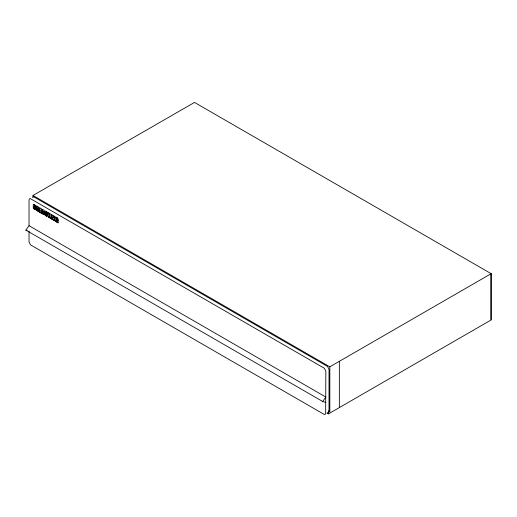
<?xml version="1.0" encoding="UTF-8"?>
<svg xmlns="http://www.w3.org/2000/svg" width="517" height="517" viewBox="0 0 517 517"><rect width="100%" height="100%" fill="white"/><g stroke="black" fill="none" stroke-linecap="round" stroke-linejoin="round"><path stroke-width="0.78" d="M42.071 211.162L41.722 208.907L39.99 207.905L39.938 212.332L41.108 213.01L41.108 210.109M325.846 402.433L322.666 401.476L25.85 230.117L29.03 225.709L29.03 199.879L29.366 198.929L30.27 198.573L324.333 368.253L325.839 371.135L325.658 413.981L324.333 414.505L30.542 244.89L29.036 242.008L29.03 231.073M55.041 217.696L55.022 218.226L55.306 217.146C56.721 216.326 58.615 220.022 58.104 219.376M56.838 220.921L56.618 219.544L58.182 220.449L58.13 222.84L57.167 221.967L58.13 222.84M51.015 217.269L50.899 218.116L51.067 214.303L49.677 213.56L49.677 216.797L49.677 213.56M33.359 207.95L33.243 206.832L33.805 208.713L36.08 209.676L36.132 208.183L34.471 206.102L34.516 205.482L34.852 206.335L36.151 207.02L34.852 206.335M47.603 215.576C48.217 216.1 44.662 210.186 46.2 212.881C47.59 214.956 47.564 212.073 47.441 213.599M44.533 211.291L44.494 211.712L44.585 211.266M49.729 216.772L49.477 217.192L49.348 213.308L47.952 212.565L47.952 215.169L48.003 212.532M36.326 210.251L37.062 206.212L36.326 210.251L37.709 211.046L37.844 210.27L38.394 211.382L39.764 212.17L38.394 211.382L38.323 210.548M34.923 208.584C34.988 207.091 32.035 205.404 33.553 204.383L34.212 204.512L33.553 204.383M46.304 214.62C46.743 216.016 44.404 212.435 44.546 211.679M56.637 221.263L56.405 218.174L56.792 219.286L58.182 219.841M38.232 209.779L37.773 209.514L38.084 207.782L38.284 209.747L38.084 207.782M42.019 211.188L42.381 209.282L44.119 210.29L44.068 214.717L42.898 214.044L42.898 211.072L42.95 214.012L44.119 214.691M41.16 210.076L41.599 213.295L42.426 213.773L42.95 211.039M47.57 215.964C46.679 218.012 42.446 211.931 45.832 214.103L45.832 215.014L46.265 215.188M34.872 208.668L34.49 207.55L33.243 206.832M32.397 197.332L33.721 196.803L327.507 366.417L329.019 369.3L329.025 412.165L329.82 411.706L329.82 366.824L33.004 195.458L33.004 197.061M322.666 401.476L325.846 397.075L29.03 225.709M50.957 218.084L50.259 218.277L50.588 218.271M33.004 195.458L194.515 102.424L491.15 273.68L491.15 319.952L328.469 413.878L326.951 412.993L327.946 412.883L328.463 411.855L328.469 413.878M33.579 206.277L34.988 208.409M35.544 205.391L36.028 206.031L34.161 204.538M34.852 206.005L34.91 206.302M34.49 207.55L33.191 206.865M33.495 208.332L33.805 208.713M34.445 208.325L34.671 208.642M35.873 207.711L36.203 208.435M34.225 209.088L36.132 209.643M38.943 207.362L39.712 212.203M37.773 209.514L38.284 209.747M37.709 211.046L36.377 210.219M39.938 212.332L41.108 213.01M45.134 210.975L46.885 211.938L47.409 212.959M41.599 213.295L42.426 213.773M46 211.279L46.885 211.938M44.721 212.616L45.528 213.65M45.761 212.487L45.994 212.817M46.2 212.881L47.493 213.566M46.194 213.14L47.545 214.982M44.708 214.503L44.585 213.67M45.832 214.103L44.533 213.411M44.837 214.885L46.524 216.196M52.65 219.673L51.532 219.027L51.584 214.6L51.584 219.001L52.708 219.647L52.65 217.676M48.462 217.011L48.772 217.334L48.243 216.694M49.289 216.636L49.477 217.192M52.65 215.279L53.406 217.689L52.65 215.279L51.532 214.633M54.576 216.326L54.524 220.753L54.576 216.326L53.458 215.679L53.406 217.689M55.306 217.146L55.61 217.069M57.122 217.754L57.885 218.575M52.708 217.644L53.348 220.08L54.576 220.727M56.359 218.568L56.405 221.095M55.112 220.21C54.55 218.523 55.842 223.092 57.219 221.935M56.792 218.885L56.792 219.286M55.125 220.5L56.825 222.071M56.838 220.397L56.566 220.242M58.13 220.475L56.566 219.57M329.82 366.824L491.15 273.68M25.85 230.117L27.123 230.498M50.311 218.245L48.721 217.366M37.011 206.244L38.995 207.33M53.348 220.08L54.524 220.753M328.424 410.905L329.82 411.706M48.191 216.72L48.003 215.137M36.028 206.031L36.1 207.052M490.969 273.577L490.969 319.603M339.352 361.318L339.352 407.59M56.618 219.544L56.618 220.21M55.073 218.2L55.022 219.538"/></g></svg>
